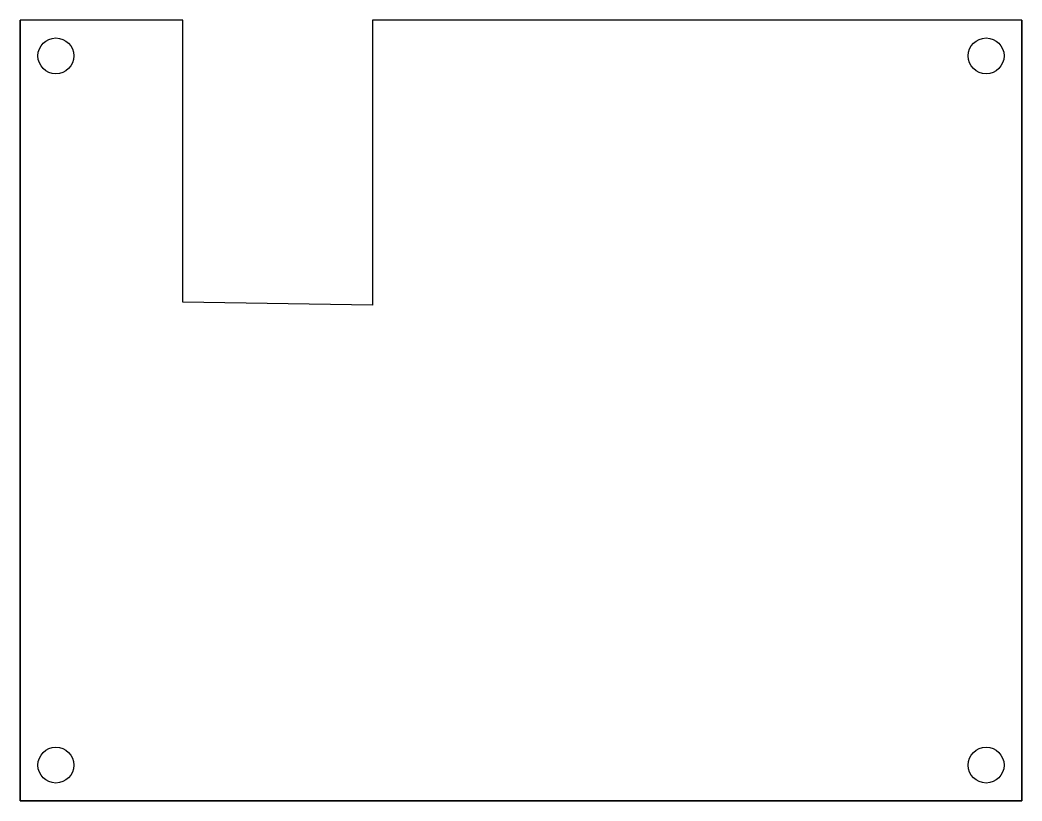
# Model space of a CAD drawing. Header units: millimetres. Extents: x -78.8 to 5, y -60.3 to 5.
import ezdxf

# ---------------------------------------------------------------- set-up
doc = ezdxf.new("R2010")
doc.units = ezdxf.units.MM
doc.layers.get('0').update_dxf_attribs({"linetype": 'CONTINUOUS'})

msp = doc.modelspace()

# ---------------------------------------------------------------- linework, layer by layer
for p, q in [((-71.82, 5), (-78.82, 5)), ((-78.82, 5), (-78.82, -60.33)), ((-78.82, -60.33), (-78.82, 5)), ((-65.203, 5), (-78.82, 5)), ((-65.203, -18.604), (-65.203, 5)), ((-49.32, 5), (-49.32, -18.847)), ((5, 5), (-49.32, 5)), ((5, -60.33), (5, 5)), ((5, 5), (5, -60.33)), ((-49.32, -18.847), (-65.203, -18.604)), ((-78.82, -60.33), (5, -60.33)), ((5, -60.33), (-78.82, -60.33))]:
    msp.add_line(p, q)
for centre in [(-75.82, 2), (2, 2), (-75.82, -57.33), (2, -57.33)]:
    msp.add_circle(centre, 1.5)

doc.saveas('drawing.dxf')
